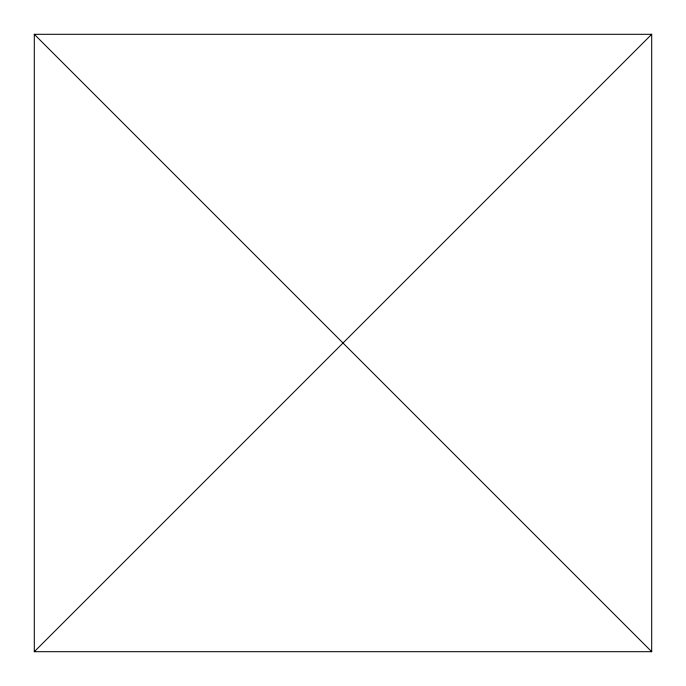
<?xml version="1.0" encoding="UTF-8"?>
<svg xmlns="http://www.w3.org/2000/svg" width="686" height="686" viewBox="0 0 686 686"><rect width="100%" height="100%" fill="white"/><g stroke="black" fill="none" stroke-linecap="round" stroke-linejoin="round"><path stroke-width="1.03" d="M34.3 651.7L651.7 34.3L651.7 651.7L34.3 651.7L34.3 34.3L651.7 34.3M34.3 34.3L651.7 651.7"/></g></svg>
